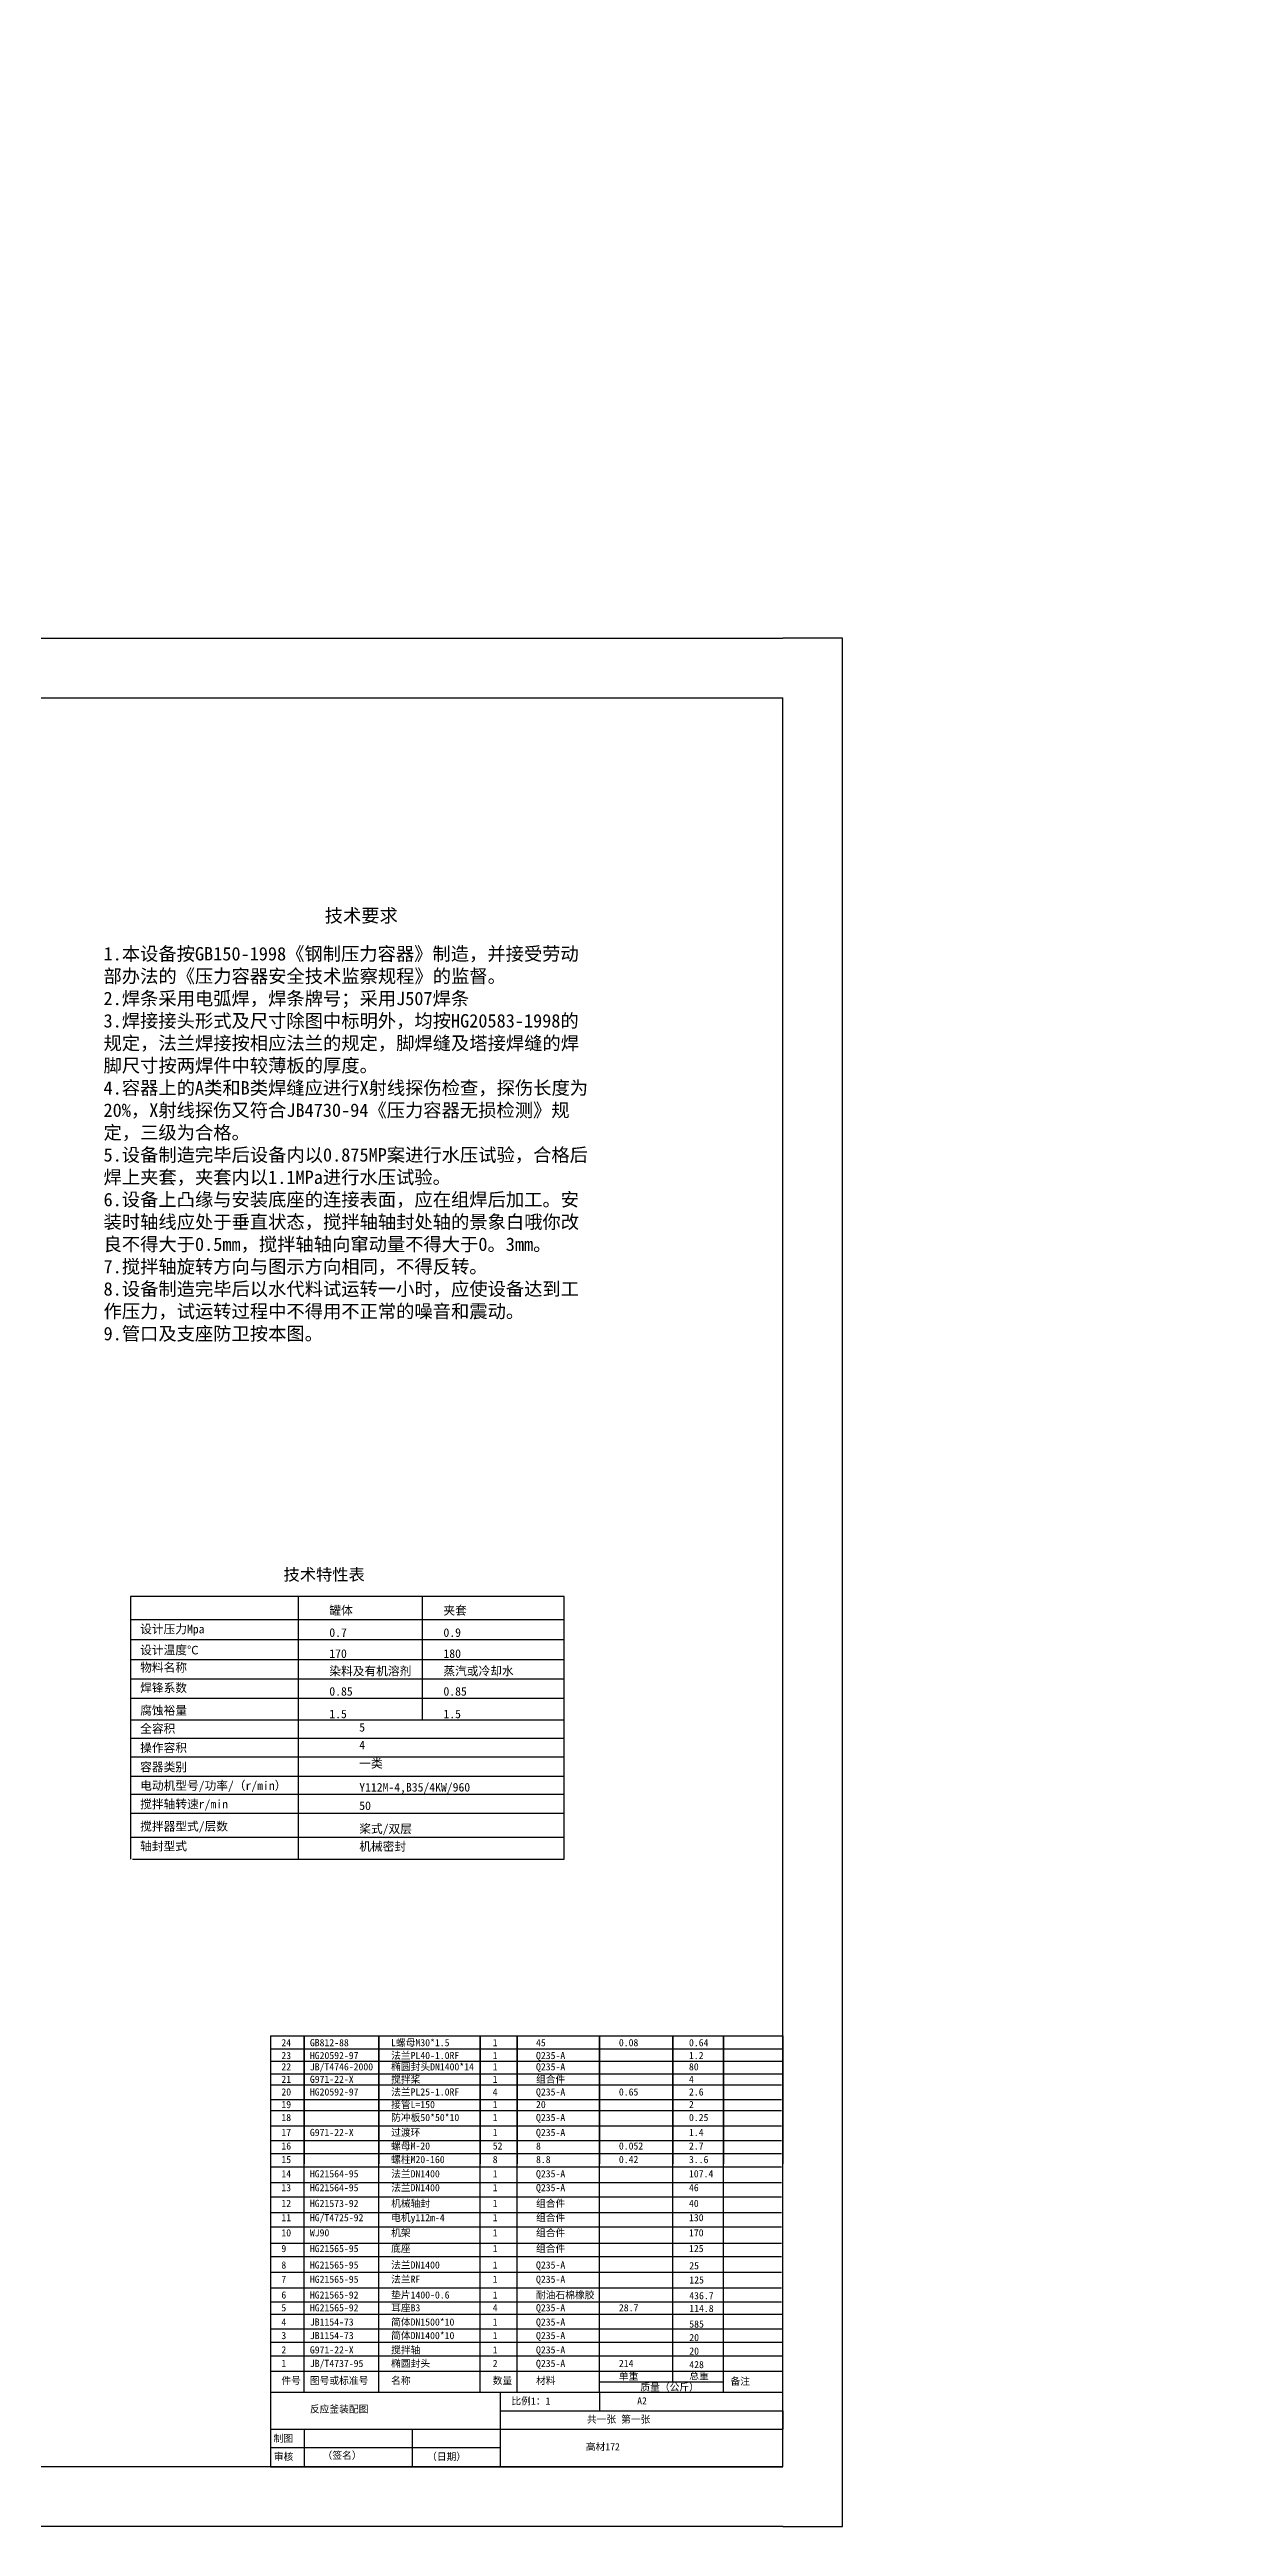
# Model space of a CAD drawing. Header units: millimetres. Extents: x 1626 to 6810, y 1039 to 5197.
# Drawn here: x 4845 to 6810, y 1039 to 5197 of the extents above; entities that cross this region are included whole.
import ezdxf

# ---------------------------------------------------------------- set-up
doc = ezdxf.new("R2010")
doc.units = ezdxf.units.MM
doc.styles.get("Standard").update_dxf_attribs({"font": 'arial.ttf'})

msp = doc.modelspace()

# ---------------------------------------------------------------- linework, layer by layer
for p, q in [((1875.523, 4208.504), (6075.523, 4208.504)), ((6175.523, 4208.504), (6075.523, 4208.504)), ((6175.523, 4108.504), (6175.523, 4208.504)), ((1875.523, 4108.504), (6075.523, 4108.504)), ((6075.523, 1138.504), (6075.523, 4108.504)), ((6175.523, 1138.504), (6175.523, 4108.504)), ((5708.713, 2599.817), (4981.055, 2599.817)), ((4981.055, 2599.817), (4981.055, 2158.632)), ((5261.927, 2599.817), (5261.927, 2158.632)), ((5470.161, 2599.817), (5470.161, 2392.139)), ((5708.713, 2158.632), (5708.713, 2599.817)), ((5708.713, 2560.619), (4981.055, 2560.619)), ((5708.713, 2527.119), (4981.055, 2527.119)), ((5708.713, 2493.233), (4981.055, 2493.233)), ((5708.713, 2460.68), (4981.055, 2460.68)), ((5708.713, 2428.335), (4981.055, 2428.335)), ((5708.713, 2392.139), (4981.055, 2392.139)), ((5708.713, 2361.334), (4981.055, 2361.334)), ((5708.713, 2329.759), (4981.055, 2329.759)), ((5708.713, 2297.672), (4981.055, 2297.672)), ((5708.713, 2267.252), (4981.055, 2267.252)), ((5708.713, 2235.208), (4981.055, 2235.208)), ((5708.713, 2195.161), (4981.055, 2195.161)), ((4984.138, 2158.632), (5708.713, 2158.632)), ((5215.527, 1862.188), (6075.523, 1862.188)), ((5215.527, 1862.188), (5215.527, 1299.425)), ((5215.527, 1840.42), (6075.523, 1840.42)), ((5272.106, 1263.348), (5272.106, 1862.188)), ((5272.106, 1862.188), (5272.106, 1647.464)), ((5397.711, 1263.348), (5397.711, 1862.188)), ((5397.711, 1862.188), (5397.711, 1647.464)), ((5567.447, 1263.348), (5567.447, 1862.188)), ((5567.447, 1862.188), (5567.447, 1647.464)), ((5629.683, 1263.348), (5629.683, 1862.188)), ((5629.683, 1862.188), (5629.683, 1647.464)), ((5767.735, 1263.348), (5767.735, 1862.188)), ((5767.735, 1862.188), (5767.735, 1647.464)), ((5891.076, 1280.704), (5891.076, 1862.188)), ((5891.076, 1862.188), (5891.076, 1647.464)), ((5975.944, 1263.348), (5975.944, 1862.188)), ((5975.944, 1862.188), (5975.944, 1647.464)), ((6075.523, 1299.425), (6075.523, 1862.188)), ((6075.523, 1862.188), (6075.523, 1647.464)), ((5215.527, 1819.563), (6075.523, 1819.563)), ((5215.527, 1798.253), (6075.523, 1798.253)), ((5215.527, 1779.663), (6073.26, 1779.663)), ((5215.527, 1755.461), (6073.26, 1755.461)), ((5215.527, 1736.871), (6073.26, 1736.871)), ((5215.527, 1711.026), (6073.26, 1711.026)), ((5215.527, 1686.542), (6073.26, 1686.542)), ((5215.527, 1664.778), (6073.26, 1664.778)), ((5215.527, 1641.976), (6073.26, 1641.976)), ((5215.527, 1615.678), (6073.26, 1615.678)), ((5215.527, 1591.647), (6073.26, 1591.647)), ((5215.527, 1565.802), (6073.26, 1565.802)), ((5215.527, 1541.672), (6073.26, 1541.672)), ((5215.527, 1514.014), (6073.26, 1514.014)), ((5215.527, 1491.797), (6073.26, 1491.797)), ((5215.527, 1465.397), (6073.26, 1465.397)), ((5215.527, 1439.099), (6073.26, 1439.099)), ((5215.527, 1415.522), (6073.26, 1415.522)), ((5215.527, 1394.665), (6075.523, 1394.665)), ((5215.527, 1369.996), (6075.523, 1369.996)), ((5215.527, 1347.778), (6075.523, 1347.778)), ((5215.527, 1325.108), (6075.523, 1325.108)), ((5215.527, 1299.425), (6075.523, 1299.425)), ((5215.527, 1299.425), (5215.527, 1227.271)), ((6075.523, 1227.271), (6075.523, 1299.425)), ((6075.523, 1263.348), (5215.527, 1263.348)), ((5601.253, 1263.348), (5601.253, 1202.015)), ((5975.944, 1280.704), (5767.735, 1280.704)), ((5767.735, 1263.348), (5767.735, 1232.681)), ((5215.527, 1227.271), (5215.527, 1202.015)), ((5601.253, 1232.681), (6075.523, 1232.681)), ((6075.523, 1232.681), (6075.523, 1202.015)), ((5215.527, 1202.015), (6075.523, 1202.015)), ((5215.527, 1202.015), (5215.527, 1138.504)), ((5601.253, 1170.26), (5215.527, 1170.26)), ((5272.106, 1202.015), (5272.106, 1138.504)), ((5453.516, 1202.015), (5453.516, 1138.504)), ((5601.253, 1202.015), (5601.253, 1138.504)), ((6075.523, 1138.504), (6075.523, 1202.015)), ((6075.523, 1138.504), (1875.523, 1138.504)), ((5215.527, 1138.504), (6075.523, 1138.504)), ((6175.523, 1038.504), (6175.523, 1138.504)), ((6075.523, 1038.504), (1875.523, 1038.504)), ((6075.523, 1038.504), (6175.523, 1038.504))]:
    msp.add_line(p, q)

# ---------------------------------------------------------------- texts
at = {"attachment_point": 1}
for s, width, insert, char_height in [('{\\fSimSun|b0|i0|c134|p2; }', 162.83793, (6116.008, 5196.536), 16), ('{\\fSimSun|b0|i0|c134|p2;技术要求}', 287.04838, (5306.633, 3753.939), 22.5), ('{\\fSimSun|b0|i0|c134|p2;1.本设备按GB150-1998《钢制压力容器》制造，并接受劳动部办法的《压力容器安全技术监察规程》的监督。\\P2.焊条采用电弧焊，焊条牌号；采用J507焊条\\P3.焊接接头形式及尺寸除图中标明外，均按HG20583-1998的规定，法兰焊接按相应法兰的规定，脚焊缝及塔接焊缝的焊脚尺寸按两焊件中较薄板的厚度。\\P4.容器上的A类和B类焊缝应进行X射线探伤检查，探伤长度为20%，X射线探伤又符合JB4730-94《压力容器无损检测》规定，三级为合格。\\P5.设备制造完毕后设备内以0.875MP案进行水压试验，合格后焊上夹套，夹套内以1.1MPa进行水压试验。\\P6.设备上凸缘与安装底座的连接表面，应在组焊后加工。安装时轴线应处于垂直状态，搅拌轴轴封处轴的景象白哦你改良不得大于0.5mm，搅拌轴轴向窜动量不得大于0。3mm。\\P7.搅拌轴旋转方向与图示方向相同，不得反转。\\P8.设备制造完毕后以水代料试运转一小时，应使设备达到工作压力，试运转过程中不得用不正常的噪音和震动。\\P9.管口及支座防卫按本图。}', 815.98422, (4935.577, 3689.84), 22.5), ('{\\fSimSun|b0|i0|c134|p2; }', 162.83793, (6647.007, 3662.194), 16), ('{\\fSimSun|b0|i0|c134|p2; }', 162.83793, (6647.007, 3633.211), 16), ('{\\fSimSun|b0|i0|c134|p2; }', 162.83793, (6647.007, 3569.42), 16), ('{\\fSimSun|b0|i0|c134|p2; }', 162.83793, (6647.007, 3539.142), 16), ('{\\fSimSun|b0|i0|c134|p2;技术特性表}', 287.04838, (5237.569, 2646.463), 20), ('{\\fSimSun|b0|i0|c134|p2;罐体}', 162.83793, (5314.476, 2583.39), 14.4), ('{\\fSimSun|b0|i0|c134|p2;夹套}', 162.83793, (5505.955, 2583.39), 14.4), ('{\\fSimSun|b0|i0|c134|p2;设计压力Mpa}', 708.77396, (4997.069, 2552.171), 14.4), ('{\\fSimSun|b0|i0|c134|p2;0.7}', 162.83793, (5314.476, 2546.302), 14.4), ('{\\fSimSun|b0|i0|c134|p2;0.9}', 162.83793, (5505.955, 2546.302), 14.4), ('{\\fSimSun|b0|i0|c134|p2;设计温度℃}', 162.83793, (4997.069, 2516.878), 14.4), ('{\\fSimSun|b0|i0|c134|p2;170}', 162.83793, (5314.476, 2511.009), 14.4), ('{\\fSimSun|b0|i0|c134|p2;180}', 162.83793, (5505.955, 2511.009), 14.4), ('{\\fSimSun|b0|i0|c134|p2;物料名称}', 162.83793, (4997.069, 2487.566), 14.4), ('{\\fSimSun|b0|i0|c134|p2;焊锋系数}', 162.83793, (4997.069, 2453.469), 14.4), ('{\\fSimSun|b0|i0|c134|p2;染料及有机溶剂}', 382.95673, (5314.476, 2481.697), 14.4), ('{\\fSimSun|b0|i0|c134|p2;蒸汽或冷却水}', 438.734, (5505.955, 2481.697), 14.4), ('{\\fSimSun|b0|i0|c134|p2;腐蚀裕量}', 162.83793, (4997.069, 2415.586), 14.4), ('{\\fSimSun|b0|i0|c134|p2;0.85}', 162.83793, (5314.476, 2447.6), 14.4), ('{\\fSimSun|b0|i0|c134|p2;0.85}', 162.83793, (5505.955, 2447.6), 14.4), ('{\\fSimSun|b0|i0|c134|p2;全容积}', 162.83793, (4997.069, 2385.078), 14.4), ('{\\fSimSun|b0|i0|c134|p2;1.5}', 162.83793, (5314.476, 2409.717), 14.4), ('{\\fSimSun|b0|i0|c134|p2;5}', 162.83793, (5364.675, 2387.247), 14.4), ('{\\fSimSun|b0|i0|c134|p2;1.5}', 162.83793, (5505.955, 2409.717), 14.4), ('{\\fSimSun|b0|i0|c134|p2;操作容积}', 162.83793, (4997.069, 2352.776), 14.4), ('{\\fSimSun|b0|i0|c134|p2;4}', 162.83793, (5364.675, 2357.542), 14.4), ('{\\fSimSun|b0|i0|c134|p2;一类}', 162.83793, (5364.675, 2326.625), 14.4), ('{\\fSimSun|b0|i0|c134|p2;容器类别}', 162.83793, (4997.069, 2320.473), 14.4), ('{\\fSimSun|b0|i0|c134|p2;电动机型号/功率/（r/min）}', 708.73444, (4997.069, 2289.367), 14.4), ('\\A1;{\\fSimSun|b0|i0|c134|p2;Y112M-4,B35/4KW/960}', 162.83793, (5364.675, 2286.614), 14.4), ('{\\fSimSun|b0|i0|c134|p2;搅拌轴转速r/min}', 642.17891, (4997.069, 2258.261), 14.4), ('{\\fSimSun|b0|i0|c134|p2;50}', 162.83793, (5364.675, 2255.697), 14.4), ('{\\fSimSun|b0|i0|c134|p2;搅拌器型式/层数}', 616.03209, (4997.069, 2221.026), 14.4), ('{\\fSimSun|b0|i0|c134|p2;桨式/双层}', 309.16877, (5364.675, 2216.898), 14.4), ('{\\fSimSun|b0|i0|c134|p2;轴封型式}', 208.00257, (4997.069, 2187.684), 14.4), ('{\\fSimSun|b0|i0|c134|p2;机械密封}', 162.83793, (5364.675, 2187.193), 14.4), ('{\\fSimSun|b0|i0|c134|p2;24}', 162.83793, (5234.004, 1856.672), 12), ('{\\fSimSun|b0|i0|c134|p2;23}', 162.83793, (5234.004, 1835.119), 12), ('{\\fSimSun|b0|i0|c134|p2;GB812-88}', 162.83793, (5281.82, 1856.672), 12), ('{\\fSimSun|b0|i0|c134|p2;HG20592-97}', 162.83793, (5281.82, 1835.119), 12), ('{\\fSimSun|b0|i0|c134|p2;法兰PL40-1.0RF}', 256.6821, (5418.121, 1835.119), 12), ('{\\fSimSun|b0|i0|c134|p2;L螺母M30*1.5}', 248.87861, (5418.121, 1856.672), 12), ('{\\fSimSun|b0|i0|c134|p2;1}', 162.83793, (5588.634, 1856.672), 12), ('{\\fSimSun|b0|i0|c134|p2;1}', 162.83793, (5588.634, 1835.119), 12), ('{\\fSimSun|b0|i0|c134|p2;45}', 162.83793, (5661.308, 1856.672), 12), ('{\\fSimSun|b0|i0|c134|p2;Q235-A}', 162.83793, (5661.308, 1835.119), 12), ('{\\fSimSun|b0|i0|c134|p2;0.08}', 162.83793, (5800.368, 1856.672), 12), ('{\\fSimSun|b0|i0|c134|p2;0.64}', 162.83793, (5917.986, 1856.672), 12), ('{\\fSimSun|b0|i0|c134|p2;1.2}', 162.83793, (5917.986, 1835.119), 12), ('{\\fSimSun|b0|i0|c134|p2;22}', 162.83793, (5234.004, 1816.164), 12), ('{\\fSimSun|b0|i0|c134|p2;21}', 162.83793, (5234.004, 1795.176), 12), ('{\\fSimSun|b0|i0|c134|p2;G971-22-X}', 162.83793, (5281.82, 1795.176), 12), ('{\\fSimSun|b0|i0|c134|p2;JB/T4746-2000}', 162.83793, (5281.82, 1816.164), 12), ('{\\fSimSun|b0|i0|c134|p2;椭圆封头DN1400*14}', 303.50295, (5418.121, 1816.164), 12), ('{\\fSimSun|b0|i0|c134|p2;搅拌桨}', 162.83793, (5418.121, 1795.176), 12), ('{\\fSimSun|b0|i0|c134|p2;1}', 162.83793, (5588.634, 1816.164), 12), ('{\\fSimSun|b0|i0|c134|p2;1}', 162.83793, (5588.634, 1795.176), 12), ('{\\fSimSun|b0|i0|c134|p2;Q235-A}', 162.83793, (5661.308, 1816.164), 12), ('{\\fSimSun|b0|i0|c134|p2;组合件}', 162.83793, (5661.308, 1795.176), 12), ('{\\fSimSun|b0|i0|c134|p2;4}', 162.83793, (5917.986, 1795.176), 12), ('{\\fSimSun|b0|i0|c134|p2;80}', 162.83793, (5917.986, 1816.164), 12), ('{\\fSimSun|b0|i0|c134|p2;20}', 162.83793, (5234.004, 1773.947), 12), ('{\\fSimSun|b0|i0|c134|p2;19}', 162.83793, (5234.004, 1752.809), 12), ('{\\fSimSun|b0|i0|c134|p2;HG20592-97}', 162.83793, (5281.82, 1773.947), 12), ('{\\fSimSun|b0|i0|c134|p2;接管L=150}', 162.83793, (5418.121, 1752.809), 12), ('{\\fSimSun|b0|i0|c134|p2;法兰PL25-1.0RF}', 323.18048, (5418.121, 1773.947), 12), ('{\\fSimSun|b0|i0|c134|p2;4}', 162.83793, (5588.634, 1773.947), 12), ('{\\fSimSun|b0|i0|c134|p2;1}', 162.83793, (5588.634, 1752.809), 12), ('{\\fSimSun|b0|i0|c134|p2;Q235-A}', 162.83793, (5661.308, 1773.947), 12), ('{\\fSimSun|b0|i0|c134|p2;20}', 162.83793, (5661.308, 1752.809), 12), ('{\\fSimSun|b0|i0|c134|p2;0.65}', 162.83793, (5800.368, 1773.947), 12), ('{\\fSimSun|b0|i0|c134|p2;2.6}', 162.83793, (5917.986, 1773.947), 12), ('{\\fSimSun|b0|i0|c134|p2;2}', 162.83793, (5917.986, 1752.809), 12), ('{\\fSimSun|b0|i0|c134|p2;18}', 162.83793, (5234.004, 1731.072), 12), ('{\\fSimSun|b0|i0|c134|p2;17}', 162.83793, (5234.004, 1705.938), 12), ('{\\fSimSun|b0|i0|c134|p2;G971-22-X}', 162.83793, (5281.82, 1705.938), 12), ('{\\fSimSun|b0|i0|c134|p2;过渡环}', 162.83793, (5418.121, 1705.938), 12), ('{\\fSimSun|b0|i0|c134|p2;防冲板50*50*10}', 162.83793, (5418.121, 1731.072), 12), ('{\\fSimSun|b0|i0|c134|p2;1}', 162.83793, (5588.634, 1731.072), 12), ('{\\fSimSun|b0|i0|c134|p2;1}', 162.83793, (5588.634, 1705.938), 12), ('{\\fSimSun|b0|i0|c134|p2;Q235-A}', 162.83793, (5661.308, 1731.072), 12), ('{\\fSimSun|b0|i0|c134|p2;Q235-A}', 162.83793, (5661.308, 1705.938), 12), ('{\\fSimSun|b0|i0|c134|p2;0.25}', 162.83793, (5917.986, 1731.072), 12), ('{\\fSimSun|b0|i0|c134|p2;1.4}', 162.83793, (5917.986, 1705.938), 12), ('{\\fSimSun|b0|i0|c134|p2;16}', 162.83793, (5234.004, 1683.229), 12), ('{\\fSimSun|b0|i0|c134|p2;螺母M-20}', 162.83793, (5418.121, 1683.229), 12), ('{\\fSimSun|b0|i0|c134|p2;52}', 162.83793, (5588.634, 1683.229), 12), ('{\\fSimSun|b0|i0|c134|p2;8}', 162.83793, (5661.308, 1683.229), 12), ('{\\fSimSun|b0|i0|c134|p2;0.052}', 162.83793, (5800.368, 1683.229), 12), ('{\\fSimSun|b0|i0|c134|p2;2.7}', 162.83793, (5917.986, 1683.229), 12), ('{\\fSimSun|b0|i0|c134|p2;15}', 162.83793, (5234.004, 1660.52), 12), ('{\\fSimSun|b0|i0|c134|p2;14}', 162.83793, (5234.004, 1636.584), 12), ('{\\fSimSun|b0|i0|c134|p2;HG21564-95}', 162.83793, (5281.82, 1636.584), 12), ('{\\fSimSun|b0|i0|c134|p2;螺柱M20-160}', 257.60072, (5418.121, 1660.52), 12), ('{\\fSimSun|b0|i0|c134|p2;法兰DN1400}', 275.00289, (5418.121, 1636.584), 12), ('{\\fSimSun|b0|i0|c134|p2;8}', 162.83793, (5588.634, 1660.52), 12), ('{\\fSimSun|b0|i0|c134|p2;1}', 162.83793, (5588.634, 1636.584), 12), ('{\\fSimSun|b0|i0|c134|p2;Q235-A}', 162.83793, (5661.308, 1636.584), 12), ('{\\fSimSun|b0|i0|c134|p2;8.8}', 162.83793, (5661.308, 1660.52), 12), ('{\\fSimSun|b0|i0|c134|p2;0.42}', 162.83793, (5800.368, 1660.52), 12), ('{\\fSimSun|b0|i0|c134|p2;3..6}', 162.83793, (5917.986, 1660.52), 12), ('{\\fSimSun|b0|i0|c134|p2;107.4}', 162.83793, (5917.986, 1636.584), 12), ('{\\fSimSun|b0|i0|c134|p2;13}', 162.83793, (5234.004, 1613.262), 12), ('{\\fSimSun|b0|i0|c134|p2;12}', 162.83793, (5234.004, 1586.871), 12), ('{\\fSimSun|b0|i0|c134|p2;HG21564-95}', 162.83793, (5281.82, 1613.262), 12), ('{\\fSimSun|b0|i0|c134|p2;HG21573-92}', 162.83793, (5281.82, 1586.871), 12), ('{\\fSimSun|b0|i0|c134|p2;机械轴封}', 162.83793, (5418.121, 1586.871), 12), ('{\\fSimSun|b0|i0|c134|p2;法兰DN1400}', 267.58557, (5418.121, 1613.262), 12), ('{\\fSimSun|b0|i0|c134|p2;1}', 162.83793, (5588.634, 1613.262), 12), ('{\\fSimSun|b0|i0|c134|p2;1}', 162.83793, (5588.634, 1586.871), 12), ('{\\fSimSun|b0|i0|c134|p2;Q235-A}', 162.83793, (5661.308, 1613.262), 12), ('{\\fSimSun|b0|i0|c134|p2;组合件}', 162.83793, (5661.308, 1586.871), 12), ('{\\fSimSun|b0|i0|c134|p2;46}', 162.83793, (5917.986, 1613.262), 12), ('{\\fSimSun|b0|i0|c134|p2;40}', 162.83793, (5917.986, 1586.871), 12), ('{\\fSimSun|b0|i0|c134|p2;11}', 162.83793, (5234.004, 1562.935), 12), ('{\\fSimSun|b0|i0|c134|p2;HG/T4725-92}', 162.83793, (5281.82, 1562.935), 12), ('{\\fSimSun|b0|i0|c134|p2;机架}', 162.83793, (5418.121, 1537.467), 12), ('{\\fSimSun|b0|i0|c134|p2;电机y112m-4}', 318.59246, (5418.121, 1562.935), 12), ('{\\fSimSun|b0|i0|c134|p2;1}', 162.83793, (5588.634, 1562.935), 12), ('{\\fSimSun|b0|i0|c134|p2;组合件}', 162.83793, (5661.308, 1562.935), 12), ('{\\fSimSun|b0|i0|c134|p2;组合件}', 162.83793, (5661.308, 1537.467), 12), ('{\\fSimSun|b0|i0|c134|p2;130}', 162.83793, (5917.986, 1562.935), 12), ('{\\fSimSun|b0|i0|c134|p2;9}', 162.83793, (5234.004, 1511.075), 12), ('{\\fSimSun|b0|i0|c134|p2;10}', 162.83793, (5234.004, 1537.467), 12), ('{\\fSimSun|b0|i0|c134|p2;WJ90}', 162.83793, (5281.82, 1537.467), 12), ('{\\fSimSun|b0|i0|c134|p2;HG21565-95}', 162.83793, (5281.82, 1511.075), 12), ('{\\fSimSun|b0|i0|c134|p2;底座}', 162.83793, (5418.121, 1511.075), 12), ('{\\fSimSun|b0|i0|c134|p2;1}', 162.83793, (5588.634, 1537.467), 12), ('{\\fSimSun|b0|i0|c134|p2;1}', 162.83793, (5588.634, 1511.075), 12), ('{\\fSimSun|b0|i0|c134|p2;组合件}', 162.83793, (5661.308, 1511.075), 12), ('{\\fSimSun|b0|i0|c134|p2;170}', 162.83793, (5917.986, 1537.467), 12), ('{\\fSimSun|b0|i0|c134|p2;125}', 162.83793, (5917.986, 1511.075), 12), ('{\\fSimSun|b0|i0|c134|p2;8}', 162.83793, (5234.004, 1483.457), 12), ('{\\fSimSun|b0|i0|c134|p2;7}', 162.83793, (5234.004, 1459.521), 12), ('{\\fSimSun|b0|i0|c134|p2;HG21565-95}', 162.83793, (5281.82, 1483.457), 12), ('{\\fSimSun|b0|i0|c134|p2;HG21565-95}', 162.83793, (5281.82, 1459.521), 12), ('{\\fSimSun|b0|i0|c134|p2;法兰DN1400}', 310.2444, (5418.121, 1483.457), 12), ('{\\fSimSun|b0|i0|c134|p2;法兰RF}', 415.28145, (5418.121, 1459.521), 12), ('{\\fSimSun|b0|i0|c134|p2;1}', 162.83793, (5588.634, 1483.457), 12), ('{\\fSimSun|b0|i0|c134|p2;1}', 162.83793, (5588.634, 1459.521), 12), ('{\\fSimSun|b0|i0|c134|p2;Q235-A}', 162.83793, (5661.308, 1483.457), 12), ('{\\fSimSun|b0|i0|c134|p2;Q235-A}', 162.83793, (5661.308, 1459.521), 12), ('{\\fSimSun|b0|i0|c134|p2;25}', 162.83793, (5918.505, 1482.289), 12), ('{\\fSimSun|b0|i0|c134|p2;125}', 162.83793, (5918.505, 1458.353), 12), ('{\\fSimSun|b0|i0|c134|p2;6}', 162.83793, (5234.004, 1433.13), 12), ('{\\fSimSun|b0|i0|c134|p2;HG21565-92}', 162.83793, (5281.82, 1433.13), 12), ('{\\fSimSun|b0|i0|c134|p2;垫片1400-0.6}', 249.95972, (5418.121, 1433.13), 12), ('{\\fSimSun|b0|i0|c134|p2;1}', 162.83793, (5588.634, 1433.13), 12), ('{\\fSimSun|b0|i0|c134|p2;耐油石棉橡胶}', 162.83793, (5661.308, 1433.13), 12), ('{\\fSimSun|b0|i0|c134|p2;436.7}', 162.83793, (5918.505, 1431.962), 12), ('{\\fSimSun|b0|i0|c134|p2;4}', 162.83793, (5234.004, 1387.713), 12), ('{\\fSimSun|b0|i0|c134|p2;5}', 162.83793, (5234.004, 1411.649), 12), ('{\\fSimSun|b0|i0|c134|p2;JB1154-73}', 162.83793, (5281.82, 1387.713), 12), ('{\\fSimSun|b0|i0|c134|p2;HG21565-92}', 162.83793, (5281.82, 1411.649), 12), ('{\\fSimSun|b0|i0|c134|p2;耳座B3}', 162.83793, (5418.121, 1411.649), 12), ('{\\fSimSun|b0|i0|c134|p2;简体DN1500*10}', 275.09682, (5418.121, 1387.713), 12), ('{\\fSimSun|b0|i0|c134|p2;4}', 162.83793, (5588.634, 1411.649), 12), ('{\\fSimSun|b0|i0|c134|p2;1}', 162.83793, (5588.634, 1387.713), 12), ('{\\fSimSun|b0|i0|c134|p2;Q235-A}', 162.83793, (5661.308, 1411.649), 12), ('{\\fSimSun|b0|i0|c134|p2;Q235-A}', 162.83793, (5661.308, 1387.713), 12), ('{\\fSimSun|b0|i0|c134|p2;28.7}', 162.83793, (5800.368, 1411.649), 12), ('{\\fSimSun|b0|i0|c134|p2;585}', 162.83793, (5918.505, 1384.382), 12), ('{\\fSimSun|b0|i0|c134|p2;114.8}', 162.83793, (5918.505, 1410.481), 12), ('{\\fSimSun|b0|i0|c134|p2;3}', 162.83793, (5234.004, 1365.004), 12), ('{\\fSimSun|b0|i0|c134|p2;2}', 162.83793, (5234.004, 1340.941), 12), ('{\\fSimSun|b0|i0|c134|p2;G971-22-X}', 162.83793, (5281.82, 1340.941), 12), ('{\\fSimSun|b0|i0|c134|p2;JB1154-73}', 162.83793, (5281.82, 1365.004), 12), ('{\\fSimSun|b0|i0|c134|p2;搅拌轴}', 162.83793, (5418.121, 1340.941), 12), ('{\\fSimSun|b0|i0|c134|p2;简体DN1400*10}', 324.19011, (5418.121, 1365.004), 12), ('{\\fSimSun|b0|i0|c134|p2;1}', 162.83793, (5588.634, 1365.004), 12), ('{\\fSimSun|b0|i0|c134|p2;1}', 162.83793, (5588.634, 1340.941), 12), ('{\\fSimSun|b0|i0|c134|p2;Q235-A}', 162.83793, (5661.308, 1365.004), 12), ('{\\fSimSun|b0|i0|c134|p2;Q235-A}', 162.83793, (5661.308, 1340.941), 12), ('{\\fSimSun|b0|i0|c134|p2;20}', 162.83793, (5918.505, 1361.673), 12), ('{\\fSimSun|b0|i0|c134|p2;20}', 162.83793, (5918.505, 1338.963), 12), ('{\\fSimSun|b0|i0|c134|p2;件号}', 162.83793, (5234.004, 1289.436), 12), ('{\\fSimSun|b0|i0|c134|p2;1}', 162.83793, (5234.004, 1318.232), 12), ('{\\fSimSun|b0|i0|c134|p2;JB/T4737-95}', 162.83793, (5281.82, 1318.232), 12), ('{\\fSimSun|b0|i0|c134|p2;图号或标准号}', 310.42086, (5281.82, 1289.436), 12), ('{\\fSimSun|b0|i0|c134|p2;椭圆封头}', 162.83793, (5418.121, 1318.232), 12), ('{\\fSimSun|b0|i0|c134|p2;名称}', 162.83793, (5418.121, 1289.436), 12), ('{\\fSimSun|b0|i0|c134|p2;数量}', 162.83793, (5588.634, 1289.436), 12), ('{\\fSimSun|b0|i0|c134|p2;2}', 162.83793, (5588.634, 1318.232), 12), ('{\\fSimSun|b0|i0|c134|p2;材料}', 162.83793, (5661.308, 1289.436), 12), ('{\\fSimSun|b0|i0|c134|p2;Q235-A}', 162.83793, (5661.308, 1318.232), 12), ('{\\fSimSun|b0|i0|c134|p2;214}', 162.83793, (5800.368, 1318.232), 12), ('{\\fSimSun|b0|i0|c134|p2;单重}', 162.83793, (5800.368, 1296.79), 12), ('{\\fSimSun|b0|i0|c134|p2;428}', 162.83793, (5918.505, 1316.254), 12), ('{\\fSimSun|b0|i0|c134|p2;总重}', 162.83793, (5918.505, 1297.262), 12), ('{\\fSimSun|b0|i0|c134|p2;备注}', 162.83793, (5987.598, 1288.277), 12), ('{\\fSimSun|b0|i0|c134|p2;比例1：1}', 162.83793, (5619.949, 1255.072), 12), ('{\\fSimSun|b0|i0|c134|p2;A2}', 162.83793, (5831.066, 1255.387), 12), ('{\\fSimSun|b0|i0|c134|p2;质量（公斤）}', 242.60673, (5836.416, 1278.411), 12), ('{\\fSimSun|b0|i0|c134|p2;反应釜装配图}', 344.21781, (5281.82, 1241.506), 12), ('{\\fSimSun|b0|i0|c134|p2;共一张 第一张}', 395.37122, (5746.809, 1224.485), 12), ('{\\fSimSun|b0|i0|c134|p2;制图}', 162.83793, (5220.849, 1192.259), 12), ('{\\fSimSun|b0|i0|c134|p2;（签名）}', 162.83793, (5303.16, 1163.828), 12), ('{\\fSimSun|b0|i0|c134|p2;高材172}', 162.83793, (5744.818, 1178.284), 12), ('{\\fSimSun|b0|i0|c134|p2;审核}', 162.83793, (5221.357, 1161.797), 12), ('{\\fSimSun|b0|i0|c134|p2;（日期）}', 162.83793, (5478.452, 1161.797), 12)]:
    msp.add_mtext_dynamic_manual_height_columns(s, width=width, gutter_width=12.5, heights=[0], dxfattribs=dict(at, insert=insert, char_height=char_height))

doc.saveas('drawing.dxf')
